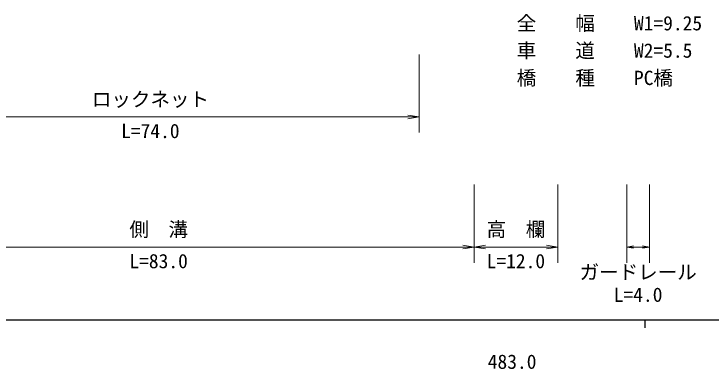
# Model space of a CAD drawing. Units: millimetres, scale not verified. Extents: x 40000 to 680000, y 20000 to 380000.
# Drawn here: x 487246 to 576464, y 198715 to 244194 of the extents above; entities that cross this region are included whole.
import ezdxf
from ezdxf.enums import TextEntityAlignment as Align

# ---------------------------------------------------------------- set-up
doc = ezdxf.new("R2010")
doc.units = ezdxf.units.MM
doc.header["$LTSCALE"] = 1000
for name, color, linetype, lineweight in [('M-STR-STR1', 1, 'Continuous', 13), ('M-STR-STR3', 7, 'Continuous', 13), ('M-TTL-BAND', 7, 'Continuous', 25)]:
    doc.layers.add(name, color=color, linetype=linetype, lineweight=lineweight)
doc.styles.add('ＭＳ ゴシック', font='')
doc.styles.get('ＭＳ ゴシック').set_extended_font_data('MS Gothic')

# ---------------------------------------------------------------- blocks, each defined once
blk = doc.blocks.new('open_arrow')
at = {"color": 0, "linetype": 'Continuous', "lineweight": -2}
blk.add_lwpolyline([(7.5, 1.25), (0, 0), (7.5, -1.25)], dxfattribs=at)

msp = doc.modelspace()

# ---------------------------------------------------------------- linework, layer by layer
at = {"layer": 'M-STR-STR3'}
for p, q in [((539116, 239003), (539116, 229003)), ((470310, 231003), (539116, 231003)), ((546141, 222338), (546141, 212338)), ((556838, 222338), (556838, 212338)), ((565687, 222338), (565687, 212338)), ((568579, 222338), (568579, 212338)), ((465395, 214338), (546141, 214338)), ((546141, 214338), (556838, 214338)), ((565687, 214338), (568579, 214338))]:
    msp.add_line(p, q, dxfattribs=at)
at = {"layer": 'M-TTL-BAND'}
for p, q in [((40000, 205000), (579000, 205000)), ((568000, 205000), (568000, 204000))]:
    msp.add_line(p, q, dxfattribs=at)

# ---------------------------------------------------------------- block references
at = {"layer": 'M-STR-STR3', "rotation": 180}
for p, xscale, yscale in [((539116, 231003), 193, 193), ((546141, 214338), 193, 193), ((556838, 214338), 193, 193), ((568579, 214338), 116, 116)]:
    msp.add_blockref('open_arrow', p, dxfattribs=dict(at, xscale=xscale, yscale=yscale))
at = {"layer": 'M-STR-STR3'}
for p, xscale, yscale in [((546141, 214338), 193, 193), ((565687, 214338), 116, 116)]:
    msp.add_blockref('open_arrow', p, dxfattribs=dict(at, xscale=xscale, yscale=yscale))

# ---------------------------------------------------------------- texts
at = {"layer": 'M-STR-STR1', "style": 'ＭＳ ゴシック'}
for s, p in [('全\u3000\u3000幅', (551593, 241539)), ('W1=9.25', (566593, 241539)), ('車\u3000\u3000道', (551593, 238039)), ('W2=5.5', (566593, 238039)), ('橋\u3000\u3000種', (551593, 234539)), ('PC橋', (566593, 234539))]:
    msp.add_text(s, height=1833, dxfattribs=at).set_placement(p, align=Align.BOTTOM_LEFT)
at = {"layer": 'M-STR-STR3', "style": 'ＭＳ ゴシック'}
for s, p in [('ロックネット', (497213, 231799)), ('L=74.0', (500963, 227740)), ('側\u3000溝', (502018, 215134)), ('高\u3000欄', (547740, 215134)), ('L=83.0', (502018, 211076)), ('L=12.0', (547740, 211076)), ('ガードレール', (559633, 209664)), ('L=4.0', (564008, 206775))]:
    msp.add_text(s, height=1833, dxfattribs=at).set_placement(p, align=Align.BOTTOM_LEFT)
at = {"layer": 'M-TTL-BAND', "style": 'ＭＳ ゴシック'}
msp.add_text('483.0', height=1833, dxfattribs=at).set_placement((551000, 198195), align=Align.BOTTOM_CENTER)

doc.saveas('drawing.dxf')
